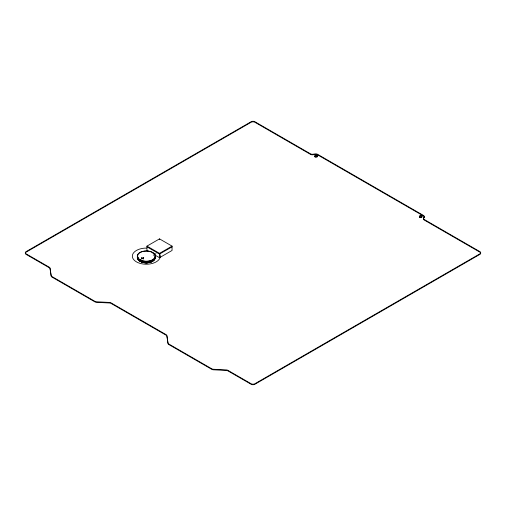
<?xml version="1.0" encoding="UTF-8"?>
<svg xmlns="http://www.w3.org/2000/svg" width="506" height="506" viewBox="0 0 506 506"><rect width="100%" height="100%" fill="white"/><g stroke="black" fill="none" stroke-linecap="round" stroke-linejoin="round"><path stroke-width="0.76" d="M148.296 251.223L146.974 250.464L146.974 246.118L159.51 238.883L172.046 246.118L172.046 250.464L159.51 257.699L154.893 255.037M143.559 257.649L142.553 258.243L141.364 257.775L142.363 258.332L141.553 259.04L142.553 258.446C145.513 260.021 141.01 257.668 143.742 257.775M146.974 246.118L159.51 253.361L172.046 246.118M172.046 246.846L159.51 254.082L146.974 246.846M153.274 255.201L155.981 253.664M140.295 261.305L140.048 259.78M159.51 238.883L159.51 239.604M159.51 253.361L159.51 257.699M152.711 252.475L152.711 253.076M139.922 259.856L139.922 261.229M160.022 254.575A13.978 8.071 0 0 1 148.081 264.17A13.978 8.071 0 0 1 132.357 256.612A13.978 8.071 0 0 1 146.544 248.092M154.754 257.339A8.513 4.915 0 0 1 146.316 262.886A8.513 4.915 0 0 1 137.872 257.339M155.114 256.34A9.045 5.218 0 0 1 145.741 262.747A9.045 5.218 0 0 1 137.847 255.707M153.109 260.324A7.4 4.276 0 0 1 140.63 261.362M153.742 259.799A7.932 4.579 0 0 1 146.803 262.759A7.932 4.579 0 0 1 139.283 260.312M152.407 260.906A7.932 4.579 0 0 1 140.706 261.21M154.754 257.2A8.513 4.915 0 0 1 146.158 262.74A8.513 4.915 0 0 1 137.917 257.023M155.108 256.884A8.868 5.117 0 0 1 146.152 262.658A8.868 5.117 0 0 1 137.569 256.7M150.946 261.817A7.4 4.276 0 0 1 147.524 262.696M144.836 262.665A7.4 4.276 0 0 1 140.712 261.273M151.996 261.241A7.754 4.478 0 0 1 140.092 260.862M424.154 216.91L423.623 218.054A2.656 1.537 0 0 0 424.313 219.534L479.922 251.64A2.656 1.537 0 0 1 479.922 253.816L254.879 383.738A2.656 1.537 0 0 1 251.121 383.738L227.928 370.348A2.656 1.537 0 0 0 226.277 369.905L213.437 369.26A2.663 1.537 0 0 1 211.786 368.811L168.789 343.985A2.656 1.537 0 0 1 168.017 343.036L166.898 335.623A2.656 1.537 0 0 0 166.126 334.668L111.073 302.885A2.656 1.537 0 0 0 109.422 302.443L96.583 301.791A2.656 1.537 0 0 1 94.932 301.348L51.935 276.523A2.663 1.537 0 0 1 51.163 275.568L50.043 268.155A2.656 1.537 0 0 0 49.272 267.206L26.078 253.816A2.656 1.537 0 0 1 26.078 251.64L251.121 121.718A2.656 1.537 0 0 1 254.879 121.718L310.488 153.824A2.656 1.537 0 0 0 313.056 154.222L315.036 153.913A2.656 1.537 0 0 1 317.604 154.311L423.465 215.429A2.656 1.537 0 0 1 424.154 216.91M424.154 217.453L423.623 218.598A2.656 1.537 0 0 0 424.313 220.078L479.922 252.184A2.656 1.537 0 0 1 479.922 254.36L254.879 384.282A2.656 1.537 0 0 1 251.121 384.282L227.928 370.892A2.656 1.537 0 0 0 226.277 370.449L213.437 369.797A2.663 1.537 0 0 1 211.786 369.355L168.789 344.529A2.656 1.537 0 0 1 168.017 343.58L166.898 336.167A2.656 1.537 0 0 0 166.126 335.212L111.073 303.429A2.656 1.537 0 0 0 109.422 302.986L96.583 302.335A2.656 1.537 0 0 1 94.932 301.892L51.935 277.067A2.663 1.537 0 0 1 51.163 276.112L50.043 268.699A2.656 1.537 0 0 0 49.272 267.75L26.078 254.36A2.656 1.537 0 0 1 26.078 252.184L251.121 122.262A2.656 1.537 0 0 1 254.879 122.262L310.488 154.368A2.656 1.537 0 0 0 313.056 154.76L315.036 154.456A2.656 1.537 0 0 1 317.604 154.855L423.465 215.973A2.656 1.537 0 0 1 424.154 217.453M141.01 260.394A9.045 5.218 0 0 0 155.31 256.7A9.045 5.218 0 0 0 142.629 251.4A9.045 5.218 0 0 0 141.01 260.394M141.743 260.546A8.868 5.117 0 0 0 155.178 256.257A8.868 5.117 0 0 0 142.022 251.684A8.868 5.117 0 0 0 141.743 260.546M315.137 156.443A1.328 0.765 0 0 0 317.363 156.095A1.328 0.765 0 0 0 315.731 155.159A1.328 0.765 0 0 0 315.137 156.443M315.137 156.986A1.328 0.765 0 0 0 317.363 156.639A1.328 0.765 0 0 0 315.731 155.703A1.328 0.765 0 0 0 315.137 156.986M419.778 216.853A1.328 0.765 0 0 0 422.004 216.511A1.328 0.765 0 0 0 420.372 215.569A1.328 0.765 0 0 0 419.778 216.853M419.778 217.397A1.328 0.765 0 0 0 422.004 217.055A1.328 0.765 0 0 0 420.372 216.113A1.328 0.765 0 0 0 419.778 217.397"/></g></svg>
